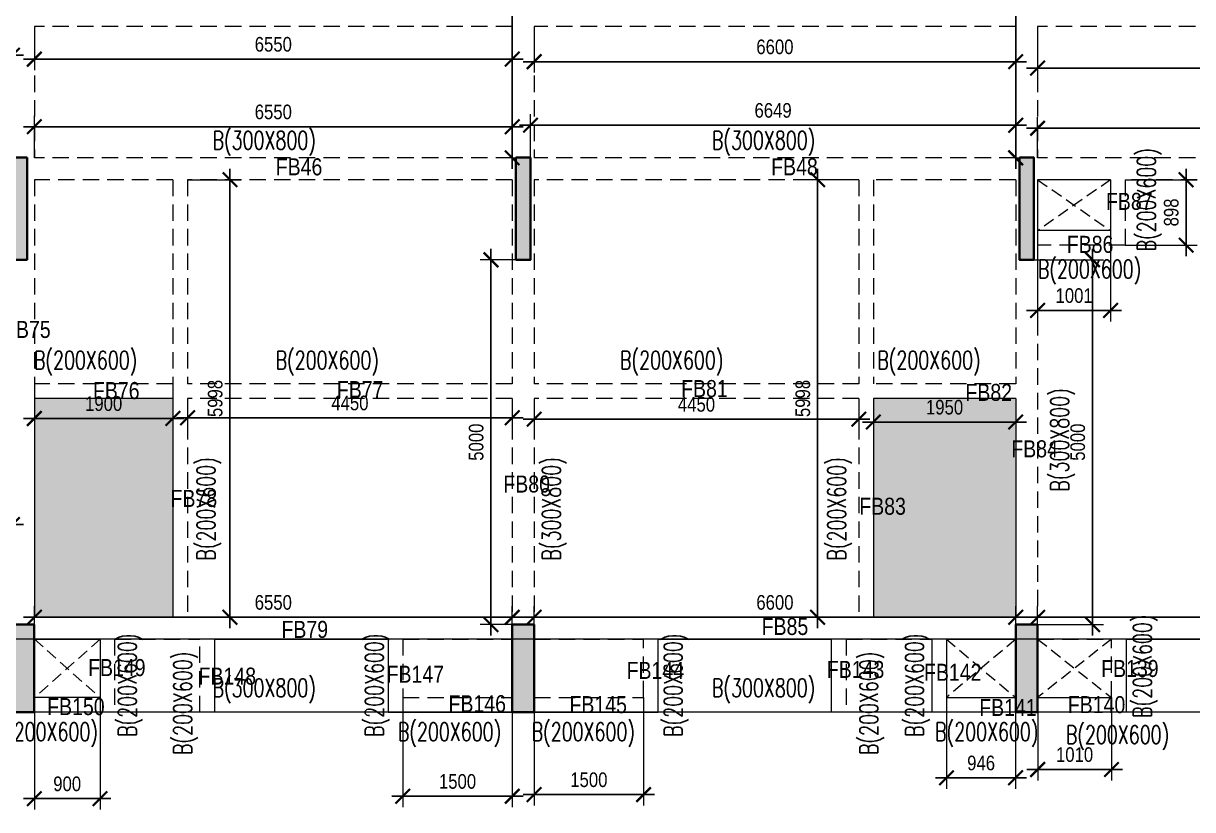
# Model space of a CAD drawing. Header units: millimetres. Extents: x 726 to 59943, y 664 to 23502.
# Drawn here: x 32076 to 48101, y 3749 to 14527 of the extents above; entities that cross this region are included whole.
import ezdxf

# ---------------------------------------------------------------- set-up
doc = ezdxf.new("R2010")
doc.units = ezdxf.units.MM
doc.linetypes.add('DASHED', pattern=[0.75, 0.5, -0.25])
doc.linetypes.add('HIDDEN', pattern=[9.525, 6.35, -3.175])
doc.layers.get('Defpoints').update_dxf_attribs({"color": 1})
for name, color, linetype, lineweight in [('S-BEAM-IDEN', 2, 'Continuous', 9), ('S-COL HATCH', 8, 'Continuous', 35), ('S-COLS', 6, 'Continuous', 35), ('S-SUNKEN HATCH', 9, 'Continuous', 35), ('S_FRAMES', 4, 'Continuous', 9), ('STR-CUTOUT', 1, 'Continuous', 13)]:
    doc.layers.add(name, color=color, linetype=linetype, lineweight=lineweight)
doc.styles.add('Dim.s & Anno.(Misc.)', font='ARIALN.TTF')
doc.styles.add('ROMANS', font='romans.shx', dxfattribs={"width": 0.75})
doc.dimstyles.new('A-GFC-100', dxfattribs={"dimscale": 100, "dimtxt": 2, "dimasz": 2, "dimexe": 1.5, "dimexo": 0, "dimgap": 1, "dimtad": 1, "dimdec": 0, "dimdsep": 46, "dimtxsty": 'Dim.s & Anno.(Misc.)', "dimblk": 'ARCHTICK', "dimcen": 0, "dimdle": 1.5, "dimclrd": 256, "dimclre": 8, "dimclrt": 6, "dimazin": 2, "dimtfac": 1, "dimtdec": 0, "dimtix": 1, "dimtmove": 2, "dimatfit": 3, "dimfxl": 1, "dimtolj": 1, "dimlwd": -1, "dimlwe": 9, "dimarcsym": 0})

# ---------------------------------------------------------------- blocks, each defined once
blk = doc.blocks.new('A$C3ea4a2f9')
at = {"layer": 'S-COL HATCH'}
h = blk.add_hatch(color=8, dxfattribs=at)
h.dxf.hatch_style = 1
h.paths.add_polyline_path([(26775, 7600), (26575, 7600), (26575, 6200), (26775, 6200)])
h = blk.add_hatch(color=8, dxfattribs=at)
h.dxf.hatch_style = 1
h.paths.add_polyline_path([(33676, 7600), (33476, 7600), (33476, 6200), (33676, 6200)])
h = blk.add_hatch(color=8, dxfattribs=at)
h.dxf.hatch_style = 1
h.paths.add_polyline_path([(40376, 7600), (40576, 7600), (40576, 6200), (40376, 6200)])
h = blk.add_hatch(color=8, dxfattribs=at)
h.dxf.hatch_style = 1
h.paths.add_polyline_path([(26875, 1200), (26575, 1200), (26575, 0), (26875, 0)])
h = blk.add_hatch(color=8, dxfattribs=at)
h.dxf.hatch_style = 1
h.paths.add_polyline_path([(33726, 1200), (33426, 1200), (33426, 0), (33726, 0)])
h = blk.add_hatch(color=8, dxfattribs=at)
h.dxf.hatch_style = 1
h.paths.add_polyline_path([(40626, 1200), (40326, 1200), (40326, 0), (40626, 0)])
at = {"layer": 'S-COLS'}
for points in [[(26775, 7600), (26575, 7600), (26575, 6200), (26775, 6200)], [(33676, 7600), (33476, 7600), (33476, 6200), (33676, 6200)], [(40376, 7600), (40576, 7600), (40576, 6200), (40376, 6200)], [(26875, 1200), (26575, 1200), (26575, 0), (26875, 0)], [(33726, 1200), (33426, 1200), (33426, 0), (33726, 0)], [(40626, 1200), (40326, 1200), (40326, 0), (40626, 0)]]:
    blk.add_lwpolyline(points, close=True, dxfattribs=at)
blk = doc.blocks.new('COLUMNS FROM LGF')
blk.add_blockref('A$C3ea4a2f9', (715961, -21291))
blk = doc.blocks.new('_ArchTick')
at = {"color": 0, "linetype": 'ByBlock', "const_width": 0.15}
blk.add_lwpolyline([(-0.5, -0.5), (0.5, 0.5)], dxfattribs=at)
blk = doc.blocks.new('*D252')
at = {"color": 8, "lineweight": 9, "transparency": 16777216}
for p, q in [((26451, 14486), (26451, 13940)), ((31926, 14486), (31926, 13940))]:
    blk.add_line(p, q, dxfattribs=at)
at = {"transparency": 16777216}
blk.add_line((26301, 14090), (32076, 14090), dxfattribs=at)
at = {"layer": 'Defpoints', "color": 0, "transparency": 16777216}
for p in [(26451, 14486), (31926, 14486), (31926, 14090)]:
    blk.add_point(p, dxfattribs=at)
at = {"transparency": 16777216, "xscale": 200, "yscale": 200, "zscale": 200, "rotation": 180}
blk.add_blockref('_ArchTick', (26451, 14090), dxfattribs=at)
at = {"transparency": 16777216, "xscale": 200, "yscale": 200, "zscale": 200}
blk.add_blockref('_ArchTick', (31926, 14090), dxfattribs=at)
at = {"color": 6, "transparency": 16777216, "insert": (29188, 14292), "char_height": 200, "attachment_point": 5, "style": 'Dim.s & Anno.(Misc.)'}
blk.add_mtext('\\A1;5475', dxfattribs=at)
blk = doc.blocks.new('*D253')
at = {"color": 8, "lineweight": 9, "transparency": 16777216}
for p, q in [((32226, 14486), (32226, 13887)), ((38776, 14486), (38776, 13887))]:
    blk.add_line(p, q, dxfattribs=at)
at = {"transparency": 16777216}
blk.add_line((32076, 14037), (38926, 14037), dxfattribs=at)
at = {"layer": 'Defpoints', "color": 0, "transparency": 16777216}
for p in [(32226, 14486), (38776, 14486), (38776, 14037)]:
    blk.add_point(p, dxfattribs=at)
at = {"transparency": 16777216, "xscale": 200, "yscale": 200, "zscale": 200, "rotation": 180}
blk.add_blockref('_ArchTick', (32226, 14037), dxfattribs=at)
at = {"transparency": 16777216, "xscale": 200, "yscale": 200, "zscale": 200}
blk.add_blockref('_ArchTick', (38776, 14037), dxfattribs=at)
at = {"color": 6, "transparency": 16777216, "insert": (35501, 14239), "char_height": 200, "attachment_point": 5, "style": 'Dim.s & Anno.(Misc.)'}
blk.add_mtext('\\A1;6550', dxfattribs=at)
blk = doc.blocks.new('*D254')
at = {"color": 8, "lineweight": 9, "transparency": 16777216}
for p, q in [((39076, 14486), (39076, 13852)), ((45676, 14486), (45676, 13852))]:
    blk.add_line(p, q, dxfattribs=at)
at = {"transparency": 16777216}
blk.add_line((38926, 14002), (45826, 14002), dxfattribs=at)
at = {"layer": 'Defpoints', "color": 0, "transparency": 16777216}
for p in [(39076, 14486), (45676, 14486), (45676, 14002)]:
    blk.add_point(p, dxfattribs=at)
at = {"transparency": 16777216, "xscale": 200, "yscale": 200, "zscale": 200, "rotation": 180}
blk.add_blockref('_ArchTick', (39076, 14002), dxfattribs=at)
at = {"transparency": 16777216, "xscale": 200, "yscale": 200, "zscale": 200}
blk.add_blockref('_ArchTick', (45676, 14002), dxfattribs=at)
at = {"color": 6, "transparency": 16777216, "insert": (42376, 14204), "char_height": 200, "attachment_point": 5, "style": 'Dim.s & Anno.(Misc.)'}
blk.add_mtext('\\A1;6600', dxfattribs=at)
blk = doc.blocks.new('*D255')
at = {"color": 8, "lineweight": 9, "transparency": 16777216}
for p, q in [((45976, 14486), (45976, 13763)), ((52526, 14486), (52526, 13763))]:
    blk.add_line(p, q, dxfattribs=at)
at = {"transparency": 16777216}
blk.add_line((45826, 13913), (52676, 13913), dxfattribs=at)
at = {"layer": 'Defpoints', "color": 0, "transparency": 16777216}
for p in [(45976, 14486), (52526, 14486), (52526, 13913)]:
    blk.add_point(p, dxfattribs=at)
at = {"transparency": 16777216, "xscale": 200, "yscale": 200, "zscale": 200, "rotation": 180}
blk.add_blockref('_ArchTick', (45976, 13913), dxfattribs=at)
at = {"transparency": 16777216, "xscale": 200, "yscale": 200, "zscale": 200}
blk.add_blockref('_ArchTick', (52526, 13913), dxfattribs=at)
at = {"color": 6, "transparency": 16777216, "insert": (49251, 14115), "char_height": 200, "attachment_point": 5, "style": 'Dim.s & Anno.(Misc.)'}
blk.add_mtext('\\A1;6550', dxfattribs=at)
blk = doc.blocks.new('*D267')
at = {"transparency": 16777216}
blk.add_line((38776, 21036), (38776, 12534), dxfattribs=at)
at = {"color": 8, "lineweight": 9, "transparency": 16777216}
for p, q in [((38776, 20886), (38626, 20886)), ((38776, 12684), (38926, 12684))]:
    blk.add_line(p, q, dxfattribs=at)
at = {"layer": 'Defpoints', "color": 0, "transparency": 16777216}
for p in [(38776, 20886), (38776, 12684), (38776, 12684)]:
    blk.add_point(p, dxfattribs=at)
at = {"transparency": 16777216, "xscale": 200, "yscale": 200, "zscale": 200}
for p, rotation in [((38776, 20886), 90), ((38776, 12684), 270)]:
    blk.add_blockref('_ArchTick', p, dxfattribs=dict(at, rotation=rotation))
at = {"color": 6, "transparency": 16777216, "insert": (38574, 16785), "char_height": 200, "attachment_point": 5, "rotation": 90, "style": 'Dim.s & Anno.(Misc.)'}
blk.add_mtext('\\A1;8203', dxfattribs=at)
blk = doc.blocks.new('*D269')
at = {"transparency": 16777216}
blk.add_line((45676, 21036), (45676, 12534), dxfattribs=at)
at = {"color": 8, "lineweight": 9, "transparency": 16777216}
for p, q in [((45677, 20886), (45526, 20886)), ((45676, 12684), (45826, 12684))]:
    blk.add_line(p, q, dxfattribs=at)
at = {"layer": 'Defpoints', "color": 0, "transparency": 16777216}
for p in [(45677, 20886), (45676, 12684), (45676, 12684)]:
    blk.add_point(p, dxfattribs=at)
at = {"transparency": 16777216, "xscale": 200, "yscale": 200, "zscale": 200}
for p, rotation in [((45676, 20886), 90), ((45676, 12684), 270)]:
    blk.add_blockref('_ArchTick', p, dxfattribs=dict(at, rotation=rotation))
at = {"color": 6, "transparency": 16777216, "insert": (45474, 16785), "char_height": 200, "attachment_point": 5, "rotation": 90, "style": 'Dim.s & Anno.(Misc.)'}
blk.add_mtext('\\A1;8202', dxfattribs=at)
blk = doc.blocks.new('*D146')
at = {"color": 8, "lineweight": 9, "transparency": 16777216}
for p, q in [((32226, 12684), (32226, 13260)), ((38776, 12684), (38776, 13260))]:
    blk.add_line(p, q, dxfattribs=at)
at = {"transparency": 16777216}
blk.add_line((32076, 13110), (38926, 13110), dxfattribs=at)
at = {"layer": 'Defpoints', "color": 0, "transparency": 16777216}
for p in [(38776, 13110), (32226, 12684), (38776, 12684)]:
    blk.add_point(p, dxfattribs=at)
at = {"transparency": 16777216, "xscale": 200, "yscale": 200, "zscale": 200, "rotation": 180}
blk.add_blockref('_ArchTick', (32226, 13110), dxfattribs=at)
at = {"transparency": 16777216, "xscale": 200, "yscale": 200, "zscale": 200}
blk.add_blockref('_ArchTick', (38776, 13110), dxfattribs=at)
at = {"color": 6, "transparency": 16777216, "insert": (35501, 13312), "char_height": 200, "attachment_point": 5, "style": 'Dim.s & Anno.(Misc.)'}
blk.add_mtext('\\A1;6550', dxfattribs=at)
blk = doc.blocks.new('*D275')
at = {"color": 8, "lineweight": 9, "transparency": 16777216}
for p, q in [((39027, 12686), (39027, 13281)), ((45676, 12684), (45676, 13281))]:
    blk.add_line(p, q, dxfattribs=at)
at = {"transparency": 16777216}
blk.add_line((38877, 13131), (45826, 13131), dxfattribs=at)
at = {"layer": 'Defpoints', "color": 0, "transparency": 16777216}
for p in [(45676, 13131), (39027, 12686), (45676, 12684)]:
    blk.add_point(p, dxfattribs=at)
at = {"transparency": 16777216, "xscale": 200, "yscale": 200, "zscale": 200, "rotation": 180}
blk.add_blockref('_ArchTick', (39027, 13131), dxfattribs=at)
at = {"transparency": 16777216, "xscale": 200, "yscale": 200, "zscale": 200}
blk.add_blockref('_ArchTick', (45676, 13131), dxfattribs=at)
at = {"color": 6, "transparency": 16777216, "insert": (42351, 13333), "char_height": 200, "attachment_point": 5, "style": 'Dim.s & Anno.(Misc.)'}
blk.add_mtext('\\A1;6649', dxfattribs=at)
blk = doc.blocks.new('*D147')
at = {"color": 8, "lineweight": 9, "transparency": 16777216}
for p, q in [((45976, 12684), (45976, 13239)), ((52526, 12684), (52526, 13239))]:
    blk.add_line(p, q, dxfattribs=at)
at = {"transparency": 16777216}
blk.add_line((45826, 13089), (52676, 13089), dxfattribs=at)
at = {"layer": 'Defpoints', "color": 0, "transparency": 16777216}
for p in [(52526, 13089), (45976, 12684), (52526, 12684)]:
    blk.add_point(p, dxfattribs=at)
at = {"transparency": 16777216, "xscale": 200, "yscale": 200, "zscale": 200, "rotation": 180}
blk.add_blockref('_ArchTick', (45976, 13089), dxfattribs=at)
at = {"transparency": 16777216, "xscale": 200, "yscale": 200, "zscale": 200}
blk.add_blockref('_ArchTick', (52526, 13089), dxfattribs=at)
at = {"color": 6, "transparency": 16777216, "insert": (49251, 13291), "char_height": 200, "attachment_point": 5, "style": 'Dim.s & Anno.(Misc.)'}
blk.add_mtext('\\A1;6550', dxfattribs=at)
blk = doc.blocks.new('*D204')
at = {"color": 8, "lineweight": 9, "transparency": 16777216}
for p, q in [((26452, 7280), (26452, 7808)), ((31926, 7380), (31926, 7808))]:
    blk.add_line(p, q, dxfattribs=at)
at = {"transparency": 16777216}
blk.add_line((26302, 7658), (32076, 7658), dxfattribs=at)
at = {"layer": 'Defpoints', "color": 0, "transparency": 16777216}
for p in [(31926, 7658), (31926, 7380), (26452, 7280)]:
    blk.add_point(p, dxfattribs=at)
at = {"transparency": 16777216, "xscale": 200, "yscale": 200, "zscale": 200, "rotation": 180}
blk.add_blockref('_ArchTick', (26452, 7658), dxfattribs=at)
at = {"transparency": 16777216, "xscale": 200, "yscale": 200, "zscale": 200}
blk.add_blockref('_ArchTick', (31926, 7658), dxfattribs=at)
at = {"color": 6, "transparency": 16777216, "insert": (29189, 7859), "char_height": 200, "attachment_point": 5, "style": 'Dim.s & Anno.(Misc.)'}
blk.add_mtext('\\A1;5474', dxfattribs=at)
blk = doc.blocks.new('*D206')
at = {"color": 8, "lineweight": 9, "transparency": 16777216}
for p, q in [((32226, 9586), (32226, 8961)), ((34126, 9586), (34126, 8961))]:
    blk.add_line(p, q, dxfattribs=at)
at = {"transparency": 16777216}
blk.add_line((32076, 9111), (34276, 9111), dxfattribs=at)
at = {"layer": 'Defpoints', "color": 0, "transparency": 16777216}
for p in [(32226, 9586), (34126, 9586), (34126, 9111)]:
    blk.add_point(p, dxfattribs=at)
at = {"transparency": 16777216, "xscale": 200, "yscale": 200, "zscale": 200, "rotation": 180}
blk.add_blockref('_ArchTick', (32226, 9111), dxfattribs=at)
at = {"transparency": 16777216, "xscale": 200, "yscale": 200, "zscale": 200}
blk.add_blockref('_ArchTick', (34126, 9111), dxfattribs=at)
at = {"color": 6, "transparency": 16777216, "insert": (33176, 9313), "char_height": 200, "attachment_point": 5, "style": 'Dim.s & Anno.(Misc.)'}
blk.add_mtext('\\A1;1900', dxfattribs=at)
blk = doc.blocks.new('*D207')
at = {"color": 8, "lineweight": 9, "transparency": 16777216}
for p, q in [((34326, 9386), (34326, 8970)), ((38776, 9386), (38776, 8970))]:
    blk.add_line(p, q, dxfattribs=at)
at = {"transparency": 16777216}
blk.add_line((34176, 9120), (38926, 9120), dxfattribs=at)
at = {"layer": 'Defpoints', "color": 0, "transparency": 16777216}
for p in [(34326, 9386), (38776, 9386), (38776, 9120)]:
    blk.add_point(p, dxfattribs=at)
at = {"transparency": 16777216, "xscale": 200, "yscale": 200, "zscale": 200, "rotation": 180}
blk.add_blockref('_ArchTick', (34326, 9120), dxfattribs=at)
at = {"transparency": 16777216, "xscale": 200, "yscale": 200, "zscale": 200}
blk.add_blockref('_ArchTick', (38776, 9120), dxfattribs=at)
at = {"color": 6, "transparency": 16777216, "insert": (36551, 9322), "char_height": 200, "attachment_point": 5, "style": 'Dim.s & Anno.(Misc.)'}
blk.add_mtext('\\A1;4450', dxfattribs=at)
blk = doc.blocks.new('*D208')
at = {"color": 8, "lineweight": 9, "transparency": 16777216}
for p, q in [((39076, 9386), (39076, 8951)), ((43526, 9386), (43526, 8951))]:
    blk.add_line(p, q, dxfattribs=at)
at = {"transparency": 16777216}
blk.add_line((38926, 9101), (43676, 9101), dxfattribs=at)
at = {"layer": 'Defpoints', "color": 0, "transparency": 16777216}
for p in [(39076, 9386), (43526, 9386), (43526, 9101)]:
    blk.add_point(p, dxfattribs=at)
at = {"transparency": 16777216, "xscale": 200, "yscale": 200, "zscale": 200, "rotation": 180}
blk.add_blockref('_ArchTick', (39076, 9101), dxfattribs=at)
at = {"transparency": 16777216, "xscale": 200, "yscale": 200, "zscale": 200}
blk.add_blockref('_ArchTick', (43526, 9101), dxfattribs=at)
at = {"color": 6, "transparency": 16777216, "insert": (41301, 9303), "char_height": 200, "attachment_point": 5, "style": 'Dim.s & Anno.(Misc.)'}
blk.add_mtext('\\A1;4450', dxfattribs=at)
blk = doc.blocks.new('*D209')
at = {"color": 8, "lineweight": 9, "transparency": 16777216}
for p, q in [((43726, 9386), (43726, 8912)), ((45676, 9386), (45676, 8912))]:
    blk.add_line(p, q, dxfattribs=at)
at = {"transparency": 16777216}
blk.add_line((43576, 9062), (45826, 9062), dxfattribs=at)
at = {"layer": 'Defpoints', "color": 0, "transparency": 16777216}
for p in [(43726, 9386), (45676, 9386), (45676, 9062)]:
    blk.add_point(p, dxfattribs=at)
at = {"transparency": 16777216, "xscale": 200, "yscale": 200, "zscale": 200, "rotation": 180}
blk.add_blockref('_ArchTick', (43726, 9062), dxfattribs=at)
at = {"transparency": 16777216, "xscale": 200, "yscale": 200, "zscale": 200}
blk.add_blockref('_ArchTick', (45676, 9062), dxfattribs=at)
at = {"color": 6, "transparency": 16777216, "insert": (44701, 9264), "char_height": 200, "attachment_point": 5, "style": 'Dim.s & Anno.(Misc.)'}
blk.add_mtext('\\A1;1950', dxfattribs=at)
blk = doc.blocks.new('*D210')
at = {"transparency": 16777216}
blk.add_line((34907, 12534), (34907, 6236), dxfattribs=at)
at = {"color": 8, "lineweight": 9, "transparency": 16777216}
for p, q in [((34326, 12384), (35057, 12384)), ((34326, 6386), (35057, 6386))]:
    blk.add_line(p, q, dxfattribs=at)
at = {"layer": 'Defpoints', "color": 0, "transparency": 16777216}
for p in [(34326, 12384), (34326, 6386), (34907, 6386)]:
    blk.add_point(p, dxfattribs=at)
at = {"transparency": 16777216, "xscale": 200, "yscale": 200, "zscale": 200}
for p, rotation in [((34907, 12384), 90), ((34907, 6386), 270)]:
    blk.add_blockref('_ArchTick', p, dxfattribs=dict(at, rotation=rotation))
at = {"color": 6, "transparency": 16777216, "insert": (34705, 9385), "char_height": 200, "attachment_point": 5, "rotation": 90, "style": 'Dim.s & Anno.(Misc.)'}
blk.add_mtext('\\A1;5998', dxfattribs=at)
blk = doc.blocks.new('*D211')
at = {"color": 8, "lineweight": 9, "transparency": 16777216}
for p, q in [((32226, 6086), (32226, 6536)), ((38776, 6086), (38776, 6536))]:
    blk.add_line(p, q, dxfattribs=at)
at = {"transparency": 16777216}
blk.add_line((32076, 6386), (38926, 6386), dxfattribs=at)
at = {"layer": 'Defpoints', "color": 0, "transparency": 16777216}
for p in [(38776, 6386), (32226, 6086), (38776, 6086)]:
    blk.add_point(p, dxfattribs=at)
at = {"transparency": 16777216, "xscale": 200, "yscale": 200, "zscale": 200, "rotation": 180}
blk.add_blockref('_ArchTick', (32226, 6386), dxfattribs=at)
at = {"transparency": 16777216, "xscale": 200, "yscale": 200, "zscale": 200}
blk.add_blockref('_ArchTick', (38776, 6386), dxfattribs=at)
at = {"color": 6, "transparency": 16777216, "insert": (35501, 6588), "char_height": 200, "attachment_point": 5, "style": 'Dim.s & Anno.(Misc.)'}
blk.add_mtext('\\A1;6550', dxfattribs=at)
blk = doc.blocks.new('*D212')
at = {"color": 8, "lineweight": 9, "transparency": 16777216}
for p, q in [((39076, 6086), (39076, 6536)), ((45676, 6085), (45676, 6536))]:
    blk.add_line(p, q, dxfattribs=at)
at = {"transparency": 16777216}
blk.add_line((38926, 6386), (45826, 6386), dxfattribs=at)
at = {"layer": 'Defpoints', "color": 0, "transparency": 16777216}
for p in [(45676, 6386), (39076, 6086), (45676, 6085)]:
    blk.add_point(p, dxfattribs=at)
at = {"transparency": 16777216, "xscale": 200, "yscale": 200, "zscale": 200, "rotation": 180}
blk.add_blockref('_ArchTick', (39076, 6386), dxfattribs=at)
at = {"transparency": 16777216, "xscale": 200, "yscale": 200, "zscale": 200}
blk.add_blockref('_ArchTick', (45676, 6386), dxfattribs=at)
at = {"color": 6, "transparency": 16777216, "insert": (42376, 6588), "char_height": 200, "attachment_point": 5, "style": 'Dim.s & Anno.(Misc.)'}
blk.add_mtext('\\A1;6600', dxfattribs=at)
blk = doc.blocks.new('*D213')
at = {"color": 8, "lineweight": 9, "transparency": 16777216}
for p, q in [((45977, 6086), (45977, 6536)), ((52526, 6086), (52526, 6536))]:
    blk.add_line(p, q, dxfattribs=at)
at = {"transparency": 16777216}
blk.add_line((45827, 6386), (52676, 6386), dxfattribs=at)
at = {"layer": 'Defpoints', "color": 0, "transparency": 16777216}
for p in [(52526, 6386), (45977, 6086), (52526, 6086)]:
    blk.add_point(p, dxfattribs=at)
at = {"transparency": 16777216, "xscale": 200, "yscale": 200, "zscale": 200, "rotation": 180}
blk.add_blockref('_ArchTick', (45977, 6386), dxfattribs=at)
at = {"transparency": 16777216, "xscale": 200, "yscale": 200, "zscale": 200}
blk.add_blockref('_ArchTick', (52526, 6386), dxfattribs=at)
at = {"color": 6, "transparency": 16777216, "insert": (49251, 6588), "char_height": 200, "attachment_point": 5, "style": 'Dim.s & Anno.(Misc.)'}
blk.add_mtext('\\A1;6549', dxfattribs=at)
blk = doc.blocks.new('*D214')
at = {"transparency": 16777216}
blk.add_line((38484, 11436), (38484, 6136), dxfattribs=at)
at = {"color": 8, "lineweight": 9, "transparency": 16777216}
for p, q in [((38827, 11286), (38334, 11286)), ((38777, 6286), (38334, 6286))]:
    blk.add_line(p, q, dxfattribs=at)
at = {"layer": 'Defpoints', "color": 0, "transparency": 16777216}
for p in [(38827, 11286), (38484, 6286), (38777, 6286)]:
    blk.add_point(p, dxfattribs=at)
at = {"transparency": 16777216, "xscale": 200, "yscale": 200, "zscale": 200}
for p, rotation in [((38484, 11286), 90), ((38484, 6286), 270)]:
    blk.add_blockref('_ArchTick', p, dxfattribs=dict(at, rotation=rotation))
at = {"color": 6, "transparency": 16777216, "insert": (38282, 8786), "char_height": 200, "attachment_point": 5, "rotation": 90, "style": 'Dim.s & Anno.(Misc.)'}
blk.add_mtext('\\A1;5000', dxfattribs=at)
blk = doc.blocks.new('*D215')
at = {"transparency": 16777216}
blk.add_line((42961, 6236), (42961, 12534), dxfattribs=at)
at = {"color": 8, "lineweight": 9, "transparency": 16777216}
for p, q in [((43526, 12384), (42811, 12384)), ((43526, 6386), (42811, 6386))]:
    blk.add_line(p, q, dxfattribs=at)
at = {"layer": 'Defpoints', "color": 0, "transparency": 16777216}
for p in [(42961, 12384), (43526, 12384), (43526, 6386)]:
    blk.add_point(p, dxfattribs=at)
at = {"transparency": 16777216, "xscale": 200, "yscale": 200, "zscale": 200}
for p, rotation in [((42961, 12384), 90), ((42961, 6386), 270)]:
    blk.add_blockref('_ArchTick', p, dxfattribs=dict(at, rotation=rotation))
at = {"color": 6, "transparency": 16777216, "insert": (42759, 9385), "char_height": 200, "attachment_point": 5, "rotation": 90, "style": 'Dim.s & Anno.(Misc.)'}
blk.add_mtext('\\A1;5998', dxfattribs=at)
blk = doc.blocks.new('*D216')
at = {"transparency": 16777216}
blk.add_line((46730, 11436), (46730, 6136), dxfattribs=at)
at = {"color": 8, "lineweight": 9, "transparency": 16777216}
for p, q in [((45727, 11286), (46880, 11286)), ((45677, 6286), (46880, 6286))]:
    blk.add_line(p, q, dxfattribs=at)
at = {"layer": 'Defpoints', "color": 0, "transparency": 16777216}
for p in [(45727, 11286), (45677, 6286), (46730, 6286)]:
    blk.add_point(p, dxfattribs=at)
at = {"transparency": 16777216, "xscale": 200, "yscale": 200, "zscale": 200}
for p, rotation in [((46730, 11286), 90), ((46730, 6286), 270)]:
    blk.add_blockref('_ArchTick', p, dxfattribs=dict(at, rotation=rotation))
at = {"color": 6, "transparency": 16777216, "insert": (46527, 8786), "char_height": 200, "attachment_point": 5, "rotation": 90, "style": 'Dim.s & Anno.(Misc.)'}
blk.add_mtext('\\A1;5000', dxfattribs=at)
blk = doc.blocks.new('*D217')
at = {"color": 8, "lineweight": 9, "transparency": 16777216}
for p, q in [((45976, 11686), (45976, 10442)), ((46977, 11686), (46977, 10442))]:
    blk.add_line(p, q, dxfattribs=at)
at = {"transparency": 16777216}
blk.add_line((45826, 10592), (47127, 10592), dxfattribs=at)
at = {"layer": 'Defpoints', "color": 0, "transparency": 16777216}
for p in [(45976, 11686), (46977, 11686), (46977, 10592)]:
    blk.add_point(p, dxfattribs=at)
at = {"transparency": 16777216, "xscale": 200, "yscale": 200, "zscale": 200, "rotation": 180}
blk.add_blockref('_ArchTick', (45976, 10592), dxfattribs=at)
at = {"transparency": 16777216, "xscale": 200, "yscale": 200, "zscale": 200}
blk.add_blockref('_ArchTick', (46977, 10592), dxfattribs=at)
at = {"color": 6, "transparency": 16777216, "insert": (46477, 10794), "char_height": 200, "attachment_point": 5, "style": 'Dim.s & Anno.(Misc.)'}
blk.add_mtext('\\A1;1001', dxfattribs=at)
blk = doc.blocks.new('*D218')
at = {"transparency": 16777216}
blk.add_line((48012, 12534), (48012, 11336), dxfattribs=at)
at = {"color": 8, "lineweight": 9, "transparency": 16777216}
for p, q in [((47177, 12384), (48162, 12384)), ((47177, 11486), (48162, 11486))]:
    blk.add_line(p, q, dxfattribs=at)
at = {"layer": 'Defpoints', "color": 0, "transparency": 16777216}
for p in [(47177, 12384), (47177, 11486), (48012, 11486)]:
    blk.add_point(p, dxfattribs=at)
at = {"transparency": 16777216, "xscale": 200, "yscale": 200, "zscale": 200}
for p, rotation in [((48012, 12384), 90), ((48012, 11486), 270)]:
    blk.add_blockref('_ArchTick', p, dxfattribs=dict(at, rotation=rotation))
at = {"color": 6, "transparency": 16777216, "insert": (47809, 11935), "char_height": 200, "attachment_point": 5, "rotation": 90, "style": 'Dim.s & Anno.(Misc.)'}
blk.add_mtext('\\A1;898', dxfattribs=at)
blk = doc.blocks.new('*D167')
at = {"transparency": 16777216}
blk.add_line((29277, 6236), (29277, 4936), dxfattribs=at)
at = {"color": 8, "lineweight": 9, "transparency": 16777216}
for p, q in [((51518, 6086), (29127, 6086)), ((51318, 5086), (29127, 5086))]:
    blk.add_line(p, q, dxfattribs=at)
at = {"layer": 'Defpoints', "color": 0, "transparency": 16777216}
for p in [(51518, 6086), (29277, 5086), (51318, 5086)]:
    blk.add_point(p, dxfattribs=at)
at = {"transparency": 16777216, "xscale": 200, "yscale": 200, "zscale": 200}
for p, rotation in [((29277, 6086), 90), ((29277, 5086), 270)]:
    blk.add_blockref('_ArchTick', p, dxfattribs=dict(at, rotation=rotation))
at = {"color": 6, "transparency": 16777216, "insert": (29075, 5586), "char_height": 200, "attachment_point": 5, "rotation": 90, "style": 'Dim.s & Anno.(Misc.)'}
blk.add_mtext('\\A1;1000', dxfattribs=at)
blk = doc.blocks.new('*D168')
at = {"color": 8, "lineweight": 9, "transparency": 16777216}
for p, q in [((45978, 5286), (45978, 4149)), ((46988, 5286), (46988, 4149))]:
    blk.add_line(p, q, dxfattribs=at)
at = {"transparency": 16777216}
blk.add_line((45828, 4299), (47138, 4299), dxfattribs=at)
at = {"layer": 'Defpoints', "color": 0, "transparency": 16777216}
for p in [(45978, 5286), (46988, 5286), (46988, 4299)]:
    blk.add_point(p, dxfattribs=at)
at = {"transparency": 16777216, "xscale": 200, "yscale": 200, "zscale": 200, "rotation": 180}
blk.add_blockref('_ArchTick', (45978, 4299), dxfattribs=at)
at = {"transparency": 16777216, "xscale": 200, "yscale": 200, "zscale": 200}
blk.add_blockref('_ArchTick', (46988, 4299), dxfattribs=at)
at = {"color": 6, "transparency": 16777216, "insert": (46483, 4502), "char_height": 200, "attachment_point": 5, "style": 'Dim.s & Anno.(Misc.)'}
blk.add_mtext('\\A1;1010', dxfattribs=at)
blk = doc.blocks.new('*D169')
at = {"color": 8, "lineweight": 9, "transparency": 16777216}
for p, q in [((44728, 5287), (44728, 4035)), ((45675, 5287), (45675, 4035))]:
    blk.add_line(p, q, dxfattribs=at)
at = {"transparency": 16777216}
blk.add_line((45825, 4185), (44578, 4185), dxfattribs=at)
at = {"layer": 'Defpoints', "color": 0, "transparency": 16777216}
for p in [(44728, 5287), (45675, 5287), (44728, 4185)]:
    blk.add_point(p, dxfattribs=at)
at = {"transparency": 16777216, "xscale": 200, "yscale": 200, "zscale": 200, "rotation": 180}
blk.add_blockref('_ArchTick', (44728, 4185), dxfattribs=at)
at = {"transparency": 16777216, "xscale": 200, "yscale": 200, "zscale": 200}
blk.add_blockref('_ArchTick', (45675, 4185), dxfattribs=at)
at = {"color": 6, "transparency": 16777216, "insert": (45202, 4387), "char_height": 200, "attachment_point": 5, "style": 'Dim.s & Anno.(Misc.)'}
blk.add_mtext('\\A1;946', dxfattribs=at)
blk = doc.blocks.new('*D170')
at = {"color": 8, "lineweight": 9, "transparency": 16777216}
for p, q in [((39076, 5287), (39076, 3805)), ((40576, 5287), (40576, 3805))]:
    blk.add_line(p, q, dxfattribs=at)
at = {"transparency": 16777216}
blk.add_line((40726, 3955), (38926, 3955), dxfattribs=at)
at = {"layer": 'Defpoints', "color": 0, "transparency": 16777216}
for p in [(39076, 5287), (40576, 5287), (39076, 3955)]:
    blk.add_point(p, dxfattribs=at)
at = {"transparency": 16777216, "xscale": 200, "yscale": 200, "zscale": 200, "rotation": 180}
blk.add_blockref('_ArchTick', (39076, 3955), dxfattribs=at)
at = {"transparency": 16777216, "xscale": 200, "yscale": 200, "zscale": 200}
blk.add_blockref('_ArchTick', (40576, 3955), dxfattribs=at)
at = {"color": 6, "transparency": 16777216, "insert": (39826, 4157), "char_height": 200, "attachment_point": 5, "style": 'Dim.s & Anno.(Misc.)'}
blk.add_mtext('\\A1;1500', dxfattribs=at)
blk = doc.blocks.new('*D171')
at = {"color": 8, "lineweight": 9, "transparency": 16777216}
for p, q in [((37276, 5287), (37276, 3782)), ((38776, 5287), (38776, 3782))]:
    blk.add_line(p, q, dxfattribs=at)
at = {"transparency": 16777216}
blk.add_line((38926, 3932), (37126, 3932), dxfattribs=at)
at = {"layer": 'Defpoints', "color": 0, "transparency": 16777216}
for p in [(37276, 5287), (38776, 5287), (37276, 3932)]:
    blk.add_point(p, dxfattribs=at)
at = {"transparency": 16777216, "xscale": 200, "yscale": 200, "zscale": 200, "rotation": 180}
blk.add_blockref('_ArchTick', (37276, 3932), dxfattribs=at)
at = {"transparency": 16777216, "xscale": 200, "yscale": 200, "zscale": 200}
blk.add_blockref('_ArchTick', (38776, 3932), dxfattribs=at)
at = {"color": 6, "transparency": 16777216, "insert": (38026, 4134), "char_height": 200, "attachment_point": 5, "style": 'Dim.s & Anno.(Misc.)'}
blk.add_mtext('\\A1;1500', dxfattribs=at)
blk = doc.blocks.new('*D172')
at = {"color": 8, "lineweight": 9, "transparency": 16777216}
for p, q in [((32226, 5286), (32226, 3749)), ((33126, 5286), (33126, 3749))]:
    blk.add_line(p, q, dxfattribs=at)
at = {"transparency": 16777216}
blk.add_line((33276, 3899), (32076, 3899), dxfattribs=at)
at = {"layer": 'Defpoints', "color": 0, "transparency": 16777216}
for p in [(32226, 5286), (33126, 5286), (32226, 3899)]:
    blk.add_point(p, dxfattribs=at)
at = {"transparency": 16777216, "xscale": 200, "yscale": 200, "zscale": 200, "rotation": 180}
blk.add_blockref('_ArchTick', (32226, 3899), dxfattribs=at)
at = {"transparency": 16777216, "xscale": 200, "yscale": 200, "zscale": 200}
blk.add_blockref('_ArchTick', (33126, 3899), dxfattribs=at)
at = {"color": 6, "transparency": 16777216, "insert": (32676, 4101), "char_height": 200, "attachment_point": 5, "style": 'Dim.s & Anno.(Misc.)'}
blk.add_mtext('\\A1;900', dxfattribs=at)

msp = doc.modelspace()

# ---------------------------------------------------------------- hatches: boundary and pattern name
at = {"layer": 'S-SUNKEN HATCH'}
h = msp.add_hatch(dxfattribs=at)
h.set_pattern_fill('CROSS', color=256, scale=25)
h.set_pattern_definition([(0, (-611650.43, -77599.52), (158.75, 158.75), [79.375, -238.125]), (90, (-611610.74, -77639.21), (-158.75, 158.75), [79.375, -238.125])])
h.paths.add_polyline_path([(10252, 17788.1), (12202, 17788.1), (12202, 20638.1), (10252, 20638.1)])
h.paths.add_polyline_path([(12502, 17788.1), (14452.1, 17788.1), (14452.1, 20638.1), (12502, 20638.1), (12502, 20538.2)])
h.paths.add_polyline_path([(14452.1, 9388.1), (12502, 9388.1), (12502, 6438), (12502, 6438), (12502, 6538.2), (14452.1, 6538.2)])
h.paths.add_polyline_path([(21452, 20638.1), (19452, 20638.1), (19452, 17788.1), (21452, 17788.1)])
h.paths.add_polyline_path([(32226.9, 17788.1), (34127, 17788.1), (34127, 20638.1), (32226.9, 20638.1), (32227, 20538.3)])
h.paths.add_polyline_path([(34127, 9388.1), (32226.9, 9388.1), (32226.9, 6438), (32227, 6438), (32227, 6388.2), (34127, 6388.2)])
h.paths.add_polyline_path([(43727, 6388.2), (45677, 6388.2), (45677, 9388.1), (43727, 9388.1)])
h.paths.add_polyline_path([(45677, 20638.1), (43727, 20638.1), (43727, 17788.1), (45677, 17788.1)])
h.paths.add_polyline_path([(45977, 17788.1), (47927, 17788.1), (47927, 20638.1), (45977, 20638.1), (45977, 20538.1)])

# ---------------------------------------------------------------- linework, layer by layer
at = {"layer": 'S_FRAMES', "linetype": 'DASHED', "ltscale": 450}
for p, q in [((32225.8, 14485.9), (32225.8, 12683.8)), ((38775.8, 14485.9), (32225.8, 14485.9)), ((38775.8, 14485.9), (38775.8, 12683.8)), ((39075.8, 14485.9), (39075.8, 12683.8)), ((45675.8, 14485.9), (39075.8, 14485.9)), ((45675.8, 14485.9), (45675.8, 12683.8)), ((45975.8, 14485.9), (45975.8, 12683.8)), ((52525.8, 14485.9), (45975.8, 14485.9)), ((38775.8, 12683.8), (32225.8, 12683.8)), ((45675.8, 12683.8), (39075.8, 12683.8)), ((52525.8, 12683.8), (45975.8, 12683.8)), ((32225.8, 12383.8), (32225.8, 9585.9)), ((34125.8, 12383.8), (32225.8, 12383.8)), ((34125.8, 12383.8), (34125.8, 9585.9)), ((38775.8, 12383.8), (34325.8, 12383.8)), ((34325.8, 12383.8), (34325.8, 9585.9)), ((38775.8, 12383.8), (38775.8, 9585.9)), ((39075.8, 12383.8), (39075.8, 9585.9)), ((43525.8, 12383.8), (39075.8, 12383.8)), ((43525.8, 12383.8), (43525.8, 9585.9)), ((45675.8, 12383.8), (43725.8, 12383.8)), ((43725.8, 12383.8), (43725.8, 9585.9)), ((45675.8, 12383.8), (45675.8, 9585.9)), ((49175.8, 12383.8), (47176.8, 12383.8)), ((45975.8, 11485.9), (45975.8, 6386)), ((34125.8, 9585.9), (32225.8, 9585.9)), ((38775.8, 9585.9), (34325.8, 9585.9)), ((43525.8, 9585.9), (39075.8, 9585.9)), ((45675.8, 9585.9), (43725.8, 9585.9)), ((38775.8, 9385.9), (34325.8, 9385.9)), ((34325.8, 9385.9), (34325.8, 6386)), ((38775.8, 9385.9), (38775.8, 6386)), ((39075.8, 9385.9), (39075.8, 6386)), ((43525.8, 9385.9), (39075.8, 9385.9)), ((43525.8, 9385.9), (43525.8, 6386)), ((34325.8, 6386), (38775.8, 6386)), ((39075.8, 6386), (43525.8, 6386)), ((45975.8, 6386), (49175.8, 6386)), ((33325.8, 6086), (34495.8, 6086)), ((33325.8, 6086), (33325.8, 5086)), ((34495.8, 5085.6), (34495.8, 6086)), ((37275.9, 6086), (38775.8, 6086)), ((38775.8, 5287.1), (38775.8, 6086)), ((39075.8, 6086), (40575.9, 6086)), ((39075.8, 5287.1), (39075.8, 6086)), ((43351.9, 6085.8), (44525.8, 6086)), ((43351.9, 6086), (43351.9, 5085.6)), ((45975.8, 6086), (46987.9, 6086)), ((46987.9, 5286), (46987.9, 6086)), ((46987.9, 5085.6), (46987.9, 5087.1))]:
    msp.add_line(p, q, dxfattribs=at)
at = {"layer": 'S_FRAMES'}
for p, q in [((45975.8, 12383.8), (45975.8, 11685.9)), ((46976.8, 12383.8), (45975.8, 12383.8)), ((32225.8, 9385.9), (32225.8, 6386)), ((34125.8, 9385.9), (32225.8, 9385.9)), ((34125.8, 9385.9), (34125.8, 6386)), ((43725.8, 9385.9), (43725.8, 6386)), ((45675.8, 9385.9), (43725.8, 9385.9)), ((45675.8, 9385.9), (45675.8, 6386)), ((32225.8, 6386), (34125.8, 6386)), ((43725.8, 6386), (45675.8, 6386)), ((32225.8, 6086), (33125.8, 6086)), ((32225.8, 5286), (32225.8, 6086)), ((34695.8, 6086), (37075.9, 6086)), ((34695.8, 6086), (34695.8, 5086)), ((40775.9, 6085.5), (43151.9, 6085.8)), ((43151.9, 5087.1), (43151.9, 6086)), ((44525.8, 6086), (44525.8, 5087.1)), ((44725.8, 6086), (45675.8, 6086)), ((45675.8, 5287.1), (45675.8, 6086)), ((45975.8, 5087.1), (45975.8, 6086)), ((47187.9, 6086), (47187.9, 5087.1)), ((34695.8, 5086), (31925.8, 5086)), ((39075.8, 5087), (39075.8, 5087.1)), ((43151.9, 5087.1), (47187.9, 5087.1)), ((45975.8, 5087), (45975.8, 5087.1))]:
    msp.add_line(p, q, dxfattribs=at)
for points in [[(46976.8, 12383.8), (46976.8, 11685.9), (45975.8, 11685.9)], [(33125.8, 6086), (33125.8, 5286), (32225.8, 5286)], [(37075.9, 6085.5), (37075.9, 5086.6), (40775.9, 5086.6), (40775.9, 6085.5)], [(44725.8, 6086), (44725.8, 5287.1), (45675.8, 5287.1)], [(47187.9, 6086), (51317.9, 6086)], [(45975.8, 5286), (46987.9, 5286)]]:
    msp.add_lwpolyline(points, dxfattribs=at)
at = {"layer": 'S_FRAMES', "linetype": 'DASHED', "ltscale": 450}
for points in [[(47176.8, 12383.8), (47176.8, 11485.9), (45975.8, 11485.9)], [(37275.9, 6086), (37275.9, 5287.1), (38775.8, 5287.1)], [(39075.8, 5287.1), (40575.9, 5287.1), (40575.9, 6086)]]:
    msp.add_lwpolyline(points, dxfattribs=at)
at = {"layer": 'STR-CUTOUT', "color": 1, "linetype": 'HIDDEN', "ltscale": 25}
for p, q in [((46976.9, 12383.8), (45976.2, 11685.9)), ((45976.2, 12383.8), (46976.9, 11685.9)), ((32226, 6087), (33125.9, 5286)), ((33125.9, 6084.9), (32226, 5286)), ((44725.9, 6086), (45675.9, 5286)), ((45675.9, 6084.9), (44725.9, 5285)), ((46988, 6086), (45976.7, 5285)), ((45976.7, 6086), (46988, 5286))]:
    msp.add_line(p, q, dxfattribs=at)

# ---------------------------------------------------------------- block references
at = {"layer": 'S-BEAM-IDEN'}
msp.add_blockref('COLUMNS FROM LGF', (-710610.4, 26377.2), dxfattribs=at)

# ---------------------------------------------------------------- texts
at = {"style": 'Dim.s & Anno.(Misc.)'}
for s, p in [('FB46', (35534, 12443.7)), ('FB48', (42324.3, 12443.9)), ('FB87', (46913, 11970.3)), ('FB86', (46375.9, 11381.3)), ('FB75', (31810.6, 10214.6)), ('FB77', (36371.9, 9390)), ('FB81', (41090.1, 9404.2)), ('FB76', (33028.8, 9376.9)), ('FB82', (44986.7, 9351.9)), ('FB84', (45615.6, 8577.9)), ('FB80', (38653.7, 8095.4)), ('FB78', (34092.7, 7897.9)), ('FB83', (43532, 7790.7)), ('FB79', (35612.6, 6102.7)), ('FB85', (42194, 6142.8)), ('FB149', (32962.8, 5579.5)), ('FB144', (40343.2, 5540.7)), ('FB143', (43087.8, 5553.8)), ('FB139', (46847, 5566.8)), ('FB148', (34477, 5462.2)), ('FB147', (37053.9, 5488.6)), ('FB142', (44419.2, 5514.6)), ('FB146', (37902.3, 5084.3)), ('FB145', (39560.1, 5071.2)), ('FB140', (46390.2, 5071.2)), ('FB150', (32401.5, 5044.8)), ('FB141', (45176.3, 5032.1))]:
    msp.add_text(s, height=233.43, dxfattribs=at).set_placement(p)
at = {"layer": 'S-BEAM-IDEN', "color": 3, "style": 'ROMANS', "width": 0.7}
for p in [(34668, 12799.4), (41512.1, 12799.4), (34668, 5293.6), (41512.1, 5293.6)]:
    msp.add_text('B(300X800)', height=250, dxfattribs=at).set_placement(p)
at = {"layer": 'S-BEAM-IDEN', "color": 1, "style": 'ROMANS', "width": 0.7}
for p in [(47592.7, 11399.8), (34704.4, 7161.9), (43348.2, 7161.9), (47538, 5006.1), (33626.3, 4745.6), (37010.7, 4745.6), (41107, 4745.6), (44413.9, 4745.6), (34384.5, 4497.3), (43788.5, 4497.3)]:
    msp.add_text('B(200X600)', height=250, rotation=90, dxfattribs=at).set_placement(p)
for p in [(45980.1, 11033.3), (32220.5, 9785.3), (35532.5, 9785.3), (40252.9, 9785.3), (43779, 9785.3), (31681, 4691.2), (37207.7, 4691.2), (39041.2, 4691.2), (44571.2, 4691.2), (46363.4, 4650.5)]:
    msp.add_text('B(200X600)', height=250, dxfattribs=at).set_placement(p)
at = {"layer": 'S-BEAM-IDEN', "color": 3, "style": 'ROMANS', "width": 0.7}
for p in [(46403.9, 8107.8), (39438, 7161.9)]:
    msp.add_text('B(300X800)', height=250, rotation=90, dxfattribs=at).set_placement(p)

# ---------------------------------------------------------------- dimensions: what is measured, and where the dimension line sits
for base, p1, p2, picture, middle in [((38775.8234, 12683.7995), (38775.8488, 20886.3192), (38775.8234, 12683.7995), '*D267', (38573.7088, 16785.0594)), ((45675.8, 12683.8), (45676.7, 20886.2), (45675.8, 12683.8), '*D269', (45473.7, 16785)), ((34907.3, 6386), (34325.8, 12383.8), (34325.8, 6386), '*D210', (34705.2, 9384.9)), ((42961.4, 12383.8), (43525.8, 6386), (43525.8, 12383.8), '*D215', (42759.3, 9384.9)), ((48011.5, 11485.9), (47176.8, 12383.8), (47176.8, 11485.9), '*D218', (47809.4, 11934.8)), ((38484.3, 6285.9), (38826.6, 11286.1), (38776.6, 6285.9), '*D214', (38282.2, 8786)), ((46729.5, 6285.9), (45726.6, 11286.1), (45676.6, 6285.9), '*D216', (46527.4, 8786)), ((29276.9, 5085.6), (51517.9, 6086), (51317.9, 5085.6), '*D167', (29074.8, 5585.8))]:
    dim = msp.add_linear_dim(base=base, p1=p1, p2=p2, angle=90, dimstyle='A-GFC-100')
    dim.commit()
    dim.dimension.update_dxf_attribs({"geometry": picture, "text_midpoint": middle})
for base, p1, p2, picture, middle in [((31925.8, 14090.3), (26450.8, 14485.9), (31925.8, 14485.9), '*D252', (29188.3, 14292)), ((38775.8, 14037.1), (32225.8, 14485.9), (38775.8, 14485.9), '*D253', (35500.8, 14239.2)), ((45675.8, 14001.7), (39075.8, 14485.9), (45675.8, 14485.9), '*D254', (42375.8, 14203.8)), ((52525.8, 13913.2), (45975.8, 14485.9), (52525.8, 14485.9), '*D255', (49250.8, 14115.3)), ((45675.8, 13130.6), (39026.7, 12686), (45675.8, 12683.8), '*D275', (42351.3, 13332.7)), ((38775.8, 13109.6), (32225.8, 12683.8), (38775.8, 12683.8), '*D146', (35500.8, 13311.8)), ((52525.8, 13088.9), (45975.8, 12683.8), (52525.8, 12683.8), '*D147', (49250.8, 13291)), ((46976.8, 10592), (45976.2, 11685.9), (46976.8, 11685.9), '*D217', (46476.5, 10794.1)), ((34125.8, 9111.2), (32225.8, 9585.9), (34125.8, 9585.9), '*D206', (33175.8, 9313.3)), ((38775.8, 9119.9), (34325.8, 9385.9), (38775.8, 9385.9), '*D207', (36550.8, 9322)), ((43525.8, 9100.5), (39075.8, 9385.9), (43525.8, 9385.9), '*D208', (41300.8, 9302.6)), ((45675.8, 9061.8), (43725.8, 9385.9), (45675.8, 9385.9), '*D209', (44700.8, 9263.9)), ((31925.8, 7657.5), (26452.1, 7280.2), (31925.8, 7380.2), '*D204', (29188.9, 7859.2)), ((38775.8, 6386), (32225.8, 6086), (38775.8, 6086), '*D211', (35500.8, 6588.1)), ((45675.9, 6386), (39075.8, 6086), (45675.9, 6084.9), '*D212', (42375.9, 6588.1)), ((52526, 6386), (45976.7, 6086), (52526, 6086), '*D213', (49251.4, 6588.1)), ((32226, 3898.8), (33125.8, 5286), (32226, 5286), '*D172', (32675.9, 4100.9)), ((37275.9, 3932.3), (38775.8, 5287.1), (37275.9, 5287.1), '*D171', (38025.9, 4134.5)), ((39075.8, 3954.6), (40575.9, 5287.1), (39075.8, 5287.1), '*D170', (39825.9, 4156.7)), ((44728.4, 4185.4), (45674.7, 5287.1), (44728.4, 5287.1), '*D169', (45201.5, 4387.5)), ((46987.9, 4299.5), (45978.1, 5286), (46987.9, 5286), '*D168', (46483, 4501.6))]:
    dim = msp.add_linear_dim(base=base, p1=p1, p2=p2, dimstyle='A-GFC-100')
    dim.commit()
    dim.dimension.update_dxf_attribs({"geometry": picture, "text_midpoint": middle})

doc.saveas('drawing.dxf')
